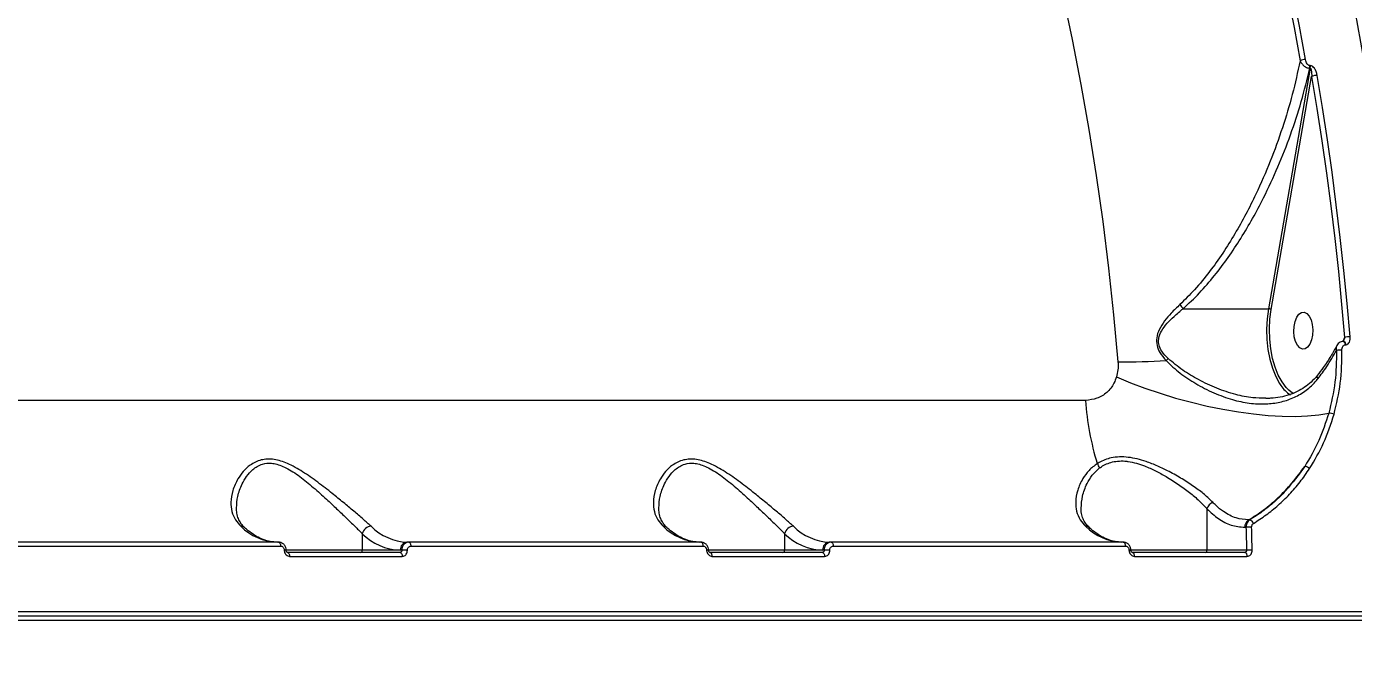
# Model space of a CAD drawing. Header units: millimetres. Extents: x -5238 to 5144, y -3542 to 5092.
# Drawn here: x 1656.8 to 1979.9, y 182.1 to 334.4 of the extents above; entities that cross this region are included whole.
import ezdxf

# ---------------------------------------------------------------- set-up
doc = ezdxf.new("R2010")
doc.units = ezdxf.units.MM
for name, color, linetype in [('DIKOM_ОБЪЕКТ', 7, 'Continuous'), ('DIKOM_РАЗМЕР_ЗОНА', 7, 'Continuous'), ('DIKOM_РАЗМЕР_ОБЪЕКТА', 7, 'Continuous')]:
    doc.layers.add(name, color=color, linetype=linetype)
doc.styles.add('style1', font='arial.ttf', dxfattribs={"width": 0.8})
doc.dimstyles.new('1-50', dxfattribs={"dimtxt": 300, "dimasz": 200, "dimexe": 100, "dimexo": 0, "dimgap": 100, "dimtad": 1, "dimtxsty": 'style1', "dimcen": 200, "dimclrd": 7, "dimclre": 7, "dimclrt": 7, "dimadec": 1, "dimazin": 2, "dimtfac": 1, "dimtmove": 0, "dimatfit": 2, "dimfxl": 0, "dimlwd": 25, "dimlwe": 18, "dimarcsym": 0})

# ---------------------------------------------------------------- blocks, each defined once
blk = doc.blocks.new('*D0')
at = {"layer": 'Defpoints', "color": 0, "transparency": 16777216}
for p in [(2469.51, 3229.24), (-4251.52, -643.28), (-419.57, -643.28)]:
    blk.add_point(p, dxfattribs=at)
at = {"layer": 'DIKOM_РАЗМЕР_ОБЪЕКТА', "color": 7, "lineweight": 18, "transparency": 16777216}
for p, q in [((2469.51, 3229.24), (-4351.52, 3229.24)), ((-419.57, -643.28), (-4351.52, -643.28))]:
    blk.add_line(p, q, dxfattribs=at)
at = {"layer": 'DIKOM_РАЗМЕР_ОБЪЕКТА', "color": 7, "lineweight": 25, "transparency": 16777216}
blk.add_line((-4251.52, 3029.24), (-4251.52, -443.28), dxfattribs=at)
at = {"layer": 'DIKOM_РАЗМЕР_ОБЪЕКТА', "color": 7, "transparency": 16777216}
for points in [[(-4284.86, 3029.24), (-4218.19, 3029.24), (-4251.52, 3229.24)], [(-4284.86, -443.28), (-4218.19, -443.28), (-4251.52, -643.28)]]:
    blk.add_solid(points, dxfattribs=at)
at = {"layer": 'DIKOM_РАЗМЕР_ОБЪЕКТА', "color": 7, "transparency": 16777216, "insert": (-4504.8, 1292.98), "char_height": 300, "attachment_point": 5, "rotation": 90, "style": 'style1'}
blk.add_mtext('3900', dxfattribs=at)
blk = doc.blocks.new('*D1')
at = {"layer": 'Defpoints', "color": 0, "transparency": 16777216}
for p in [(-4787.63, 5091.56), (3144.22, 5091.56), (-2554.16, -2403.28)]:
    blk.add_point(p, dxfattribs=at)
at = {"layer": 'DIKOM_РАЗМЕР_ЗОНА', "color": 7, "lineweight": 18, "transparency": 16777216}
for p, q in [((3144.22, 5091.56), (-4887.63, 5091.56)), ((-2554.16, -2403.28), (-4887.63, -2403.28))]:
    blk.add_line(p, q, dxfattribs=at)
at = {"layer": 'DIKOM_РАЗМЕР_ЗОНА', "color": 7, "lineweight": 25, "transparency": 16777216}
blk.add_line((-4787.63, -2203.28), (-4787.63, 4891.56), dxfattribs=at)
at = {"layer": 'DIKOM_РАЗМЕР_ЗОНА', "color": 7, "transparency": 16777216}
for points in [[(-4820.97, 4891.56), (-4754.3, 4891.56), (-4787.63, 5091.56)], [(-4820.97, -2203.28), (-4754.3, -2203.28), (-4787.63, -2403.28)]]:
    blk.add_solid(points, dxfattribs=at)
at = {"layer": 'DIKOM_РАЗМЕР_ЗОНА', "color": 7, "transparency": 16777216, "insert": (-5040.81, 1344.14), "char_height": 300, "attachment_point": 5, "rotation": 90, "style": 'style1'}
blk.add_mtext('7500', dxfattribs=at)
blk = doc.blocks.new('*D2')
at = {"layer": 'Defpoints', "color": 0, "transparency": 16777216}
for p in [(5144.22, 2720.02), (-4054.16, -903.28), (5144.22, -3441.88)]:
    blk.add_point(p, dxfattribs=at)
at = {"layer": 'DIKOM_РАЗМЕР_ЗОНА', "color": 7, "lineweight": 18, "transparency": 16777216}
for p, q in [((5144.22, 2720.02), (5144.22, -3541.88)), ((-4054.16, -903.28), (-4054.16, -3541.88))]:
    blk.add_line(p, q, dxfattribs=at)
at = {"layer": 'DIKOM_РАЗМЕР_ЗОНА', "color": 7, "lineweight": 25, "transparency": 16777216}
blk.add_line((-3854.16, -3441.88), (4944.22, -3441.88), dxfattribs=at)
at = {"layer": 'DIKOM_РАЗМЕР_ЗОНА', "color": 7, "transparency": 16777216}
for points in [[(-3854.16, -3408.54), (-3854.16, -3475.21), (-4054.16, -3441.88)], [(4944.22, -3408.54), (4944.22, -3475.21), (5144.22, -3441.88)]]:
    blk.add_solid(points, dxfattribs=at)
at = {"layer": 'DIKOM_РАЗМЕР_ЗОНА', "color": 7, "transparency": 16777216, "insert": (545.03, -3188.7), "char_height": 300, "attachment_point": 5, "style": 'style1'}
blk.add_mtext('9200', dxfattribs=at)
blk = doc.blocks.new('*D3')
at = {"layer": 'Defpoints', "color": 0, "transparency": 16777216}
for p in [(3889.93, 2956), (-2405.68, -161.05), (3889.93, -2949.28)]:
    blk.add_point(p, dxfattribs=at)
at = {"layer": 'DIKOM_РАЗМЕР_ОБЪЕКТА', "color": 7, "lineweight": 18, "transparency": 16777216}
for p, q in [((3889.93, 2956), (3889.93, -3049.28)), ((-2405.68, -161.05), (-2405.68, -3049.28))]:
    blk.add_line(p, q, dxfattribs=at)
at = {"layer": 'DIKOM_РАЗМЕР_ОБЪЕКТА', "color": 7, "lineweight": 25, "transparency": 16777216}
blk.add_line((-2205.68, -2949.28), (3689.93, -2949.28), dxfattribs=at)
at = {"layer": 'DIKOM_РАЗМЕР_ОБЪЕКТА', "color": 7, "transparency": 16777216}
for points in [[(-2205.68, -2915.95), (-2205.68, -2982.61), (-2405.68, -2949.28)], [(3689.93, -2915.95), (3689.93, -2982.61), (3889.93, -2949.28)]]:
    blk.add_solid(points, dxfattribs=at)
at = {"layer": 'DIKOM_РАЗМЕР_ОБЪЕКТА', "color": 7, "transparency": 16777216, "insert": (742.13, -2696.01), "char_height": 300, "attachment_point": 5, "style": 'style1'}
blk.add_mtext('6300', dxfattribs=at)

msp = doc.modelspace()

# ---------------------------------------------------------------- linework, layer by layer
at = {"layer": 'DIKOM_ОБЪЕКТ', "color": 7, "linetype": 'Continuous', "lineweight": 15}
for p, q in [((1969.383, 324.29), (1959.216, 265.76)), ((1969.383, 324.929), (1969.279, 324.929)), ((1969.279, 324.29), (1969.383, 324.29)), ((1959.888, 265.6), (1969.729, 322.249)), ((1938.431, 265.76), (1959.216, 265.76)), ((1977.753, 258.761), (1977.326, 257.779)), ((1977.921, 256.967), (1977.996, 256.967)), ((1914.674, 243.45), (1614.665, 243.45)), ((1958.604, 243.964), (1958.425, 243.971)), ((1944.241, 217.05), (1944.241, 206.948)), ((1954.654, 214.345), (1954.37, 214.345)), ((1738.52, 210.998), (1738.52, 206.948)), ((1841.38, 210.998), (1841.38, 206.948)), ((1953.431, 212.561), (1953.739, 212.561)), ((1718.128, 208.948), (1646.983, 208.948)), ((1647.497, 207.989), (1718.642, 207.989)), ((1738.52, 206.948), (1719.931, 206.948)), ((1747.789, 206.948), (1738.52, 206.948)), ((1748.149, 206.948), (1747.789, 206.948)), ((1749.843, 208.948), (1749.503, 208.948)), ((1820.988, 208.948), (1749.843, 208.948)), ((1750.357, 207.989), (1821.502, 207.989)), ((1841.38, 206.948), (1822.823, 206.948)), ((1850.649, 206.948), (1841.38, 206.948)), ((1851.009, 206.948), (1850.649, 206.948)), ((1852.703, 208.948), (1852.363, 208.948)), ((1923.848, 208.948), (1852.703, 208.948)), ((1853.217, 207.989), (1924.362, 207.989)), ((1944.241, 206.948), (1925.683, 206.948)), ((1953.869, 206.948), (1944.241, 206.948)), ((1747.748, 206.448), (1720.319, 206.448)), ((1720.834, 205.483), (1748.263, 205.483)), ((1850.608, 206.448), (1823.179, 206.448)), ((1823.694, 205.483), (1851.123, 205.483)), ((1953.468, 206.448), (1926.039, 206.448)), ((1926.554, 205.483), (1953.983, 205.483)), ((1993.027, 190.948), (1578.158, 190.948)), ((1993.542, 191.95), (1578.673, 191.95)), ((1578.673, 189.946), (1993.542, 189.946))]:
    msp.add_line(p, q, dxfattribs=at)
at = {"layer": 'DIKOM_ОБЪЕКТ', "color": 7, "linetype": 'Continuous', "lineweight": 15, "flags": 128}
for points in [[(1952.78, 389.143), (1954.836, 381.521), (1956.81, 373.819), (1958.703, 366.04), (1960.513, 358.187), (1962.239, 350.263), (1963.881, 342.273), (1965.439, 334.218), (1966.911, 326.104)], [(1968.218, 326.403), (1966.742, 334.535), (1965.181, 342.607), (1963.535, 350.616), (1961.805, 358.557), (1959.991, 366.427), (1958.094, 374.223), (1956.116, 381.943), (1954.056, 389.581)], [(1909.112, 342.04), (1911.401, 331.269), (1913.52, 320.368), (1915.467, 309.347), (1917.239, 298.215), (1918.836, 286.984), (1920.256, 275.663), (1921.498, 264.263), (1922.56, 252.796)], [(1969.729, 322.249), (1971.01, 314.457), (1972.212, 306.617), (1973.336, 298.734), (1974.38, 290.809), (1975.344, 282.847), (1976.228, 274.849), (1977.031, 266.82), (1977.753, 258.761)], [(1979.119, 258.923), (1978.395, 267.001), (1977.589, 275.05), (1976.704, 283.066), (1975.737, 291.048), (1974.691, 298.991), (1973.565, 306.893), (1972.359, 314.751), (1971.075, 322.562)], [(1959.216, 265.76), (1958.889, 263.318), (1958.759, 260.807), (1958.827, 258.288), (1959.091, 255.818), (1959.547, 253.455), (1960.183, 251.255), (1960.985, 249.269), (1961.933, 247.543), (1962.228, 247.102)], [(1964.136, 245.965), (1963.561, 246.553), (1962.521, 247.935), (1961.602, 249.608), (1960.825, 251.535), (1960.209, 253.668), (1959.767, 255.959), (1959.51, 258.355), (1959.445, 260.798), (1959.572, 263.232), (1959.888, 265.6)], [(1965.676, 262.657), (1966.083, 263.664), (1966.621, 264.407), (1967.244, 264.826), (1967.903, 264.887), (1968.544, 264.585), (1969.116, 263.945), (1969.571, 263.018), (1969.873, 261.879), (1969.998, 260.621), (1969.935, 259.346), (1969.69, 258.157), (1969.282, 257.151), (1968.745, 256.408), (1968.121, 255.989), (1967.463, 255.928), (1966.821, 256.23), (1966.25, 256.87), (1965.795, 257.797), (1965.493, 258.936), (1965.368, 260.193), (1965.431, 261.468), (1965.676, 262.657)], [(1977.414, 257.81), (1977.551, 257.774), (1977.685, 257.659), (1977.797, 257.476), (1977.878, 257.239), (1977.921, 256.967)], [(1977.473, 257.81), (1977.48, 257.81), (1977.487, 257.81)], [(1977.487, 257.81), (1977.625, 257.774), (1977.759, 257.659), (1977.871, 257.476), (1977.952, 257.239), (1977.996, 256.967)], [(1922.207, 249.154), (1925.588, 247.747), (1929.136, 246.415), (1932.817, 245.17), (1936.594, 244.024), (1940.431, 242.989), (1944.288, 242.075), (1948.128, 241.291), (1951.914, 240.645), (1955.607, 240.143), (1959.171, 239.79), (1962.572, 239.59), (1965.775, 239.544), (1968.749, 239.654), (1971.465, 239.917), (1973.895, 240.332)], [(1965.213, 245.143), (1964.697, 245.494), (1964.136, 245.965)], [(1953.739, 212.561), (1953.757, 211.86), (1953.775, 211.158), (1953.792, 210.457), (1953.809, 209.755), (1953.825, 209.053), (1953.84, 208.352), (1953.855, 207.65), (1953.869, 206.948)], [(1955.241, 206.986), (1955.226, 207.69), (1955.212, 208.393), (1955.196, 209.097), (1955.18, 209.8), (1955.164, 210.503), (1955.147, 211.206), (1955.129, 211.91), (1955.11, 212.613)], [(1718.128, 208.948), (1718.225, 208.93), (1718.32, 208.876), (1718.407, 208.788), (1718.484, 208.669), (1718.548, 208.525), (1718.597, 208.359), (1718.629, 208.178), (1718.642, 207.989)], [(1749.843, 208.948), (1749.941, 208.93), (1750.035, 208.876), (1750.122, 208.788), (1750.199, 208.669), (1750.264, 208.525), (1750.312, 208.359), (1750.344, 208.178), (1750.357, 207.989)], [(1820.988, 208.948), (1821.086, 208.93), (1821.18, 208.876), (1821.267, 208.788), (1821.344, 208.669), (1821.408, 208.525), (1821.457, 208.359), (1821.489, 208.178), (1821.502, 207.989)], [(1852.703, 208.948), (1852.801, 208.93), (1852.895, 208.876), (1852.982, 208.788), (1853.059, 208.669), (1853.124, 208.525), (1853.172, 208.359), (1853.204, 208.178), (1853.217, 207.989)], [(1923.848, 208.948), (1923.946, 208.93), (1924.04, 208.876), (1924.127, 208.788), (1924.204, 208.669), (1924.269, 208.525), (1924.317, 208.359), (1924.349, 208.178), (1924.362, 207.989)], [(1720.319, 206.448), (1720.417, 206.43), (1720.512, 206.375), (1720.599, 206.287), (1720.677, 206.167), (1720.741, 206.022), (1720.789, 205.855), (1720.821, 205.673), (1720.834, 205.483)], [(1747.748, 206.448), (1747.847, 206.43), (1747.941, 206.375), (1748.029, 206.287), (1748.106, 206.167), (1748.17, 206.022), (1748.219, 205.855), (1748.25, 205.673), (1748.263, 205.483)], [(1823.179, 206.448), (1823.277, 206.43), (1823.372, 206.375), (1823.46, 206.287), (1823.537, 206.167), (1823.601, 206.022), (1823.649, 205.855), (1823.681, 205.673), (1823.694, 205.483)], [(1850.608, 206.448), (1850.707, 206.43), (1850.801, 206.375), (1850.889, 206.287), (1850.966, 206.167), (1851.03, 206.022), (1851.079, 205.855), (1851.11, 205.673), (1851.123, 205.483)], [(1926.039, 206.448), (1926.137, 206.43), (1926.232, 206.375), (1926.32, 206.287), (1926.397, 206.167), (1926.461, 206.022), (1926.51, 205.855), (1926.541, 205.673), (1926.554, 205.483)], [(1953.468, 206.448), (1953.567, 206.43), (1953.661, 206.375), (1953.749, 206.287), (1953.826, 206.167), (1953.89, 206.022), (1953.939, 205.855), (1953.97, 205.673), (1953.983, 205.483)]]:
    msp.add_lwpolyline(points, dxfattribs=at)
at = {"layer": 'DIKOM_ОБЪЕКТ', "color": 7, "linetype": 'Continuous', "lineweight": 15}
for centre, radius, start, end in [((1968.204, 323.456), 2.947, 89.73877, 116.03238), ((1967.411, 324.61), 1.895, 350.29007, 9.68854), ((1967.515, 324.61), 1.895, 350.29007, 9.68854), ((1971.043, 319.652), 2.91, 89.36515, 116.84002), ((1959.231, 264.331), 1.429, 62.64067, 90.6288), ((1979.074, 253.459), 5.465, 89.53154, 103.98651), ((1976.722, 250.874), 4.8, 85.45913, 101.41407), ((1922.132, 480.601), 227.805, 270.10759, 273.05419), ((1910.847, 276.81), 33.314, 314.67272, 315.91547), ((1969.365, 251.869), 8.582, 213.73869, 235.7935), ((1982.048, 247.912), 67.522, 183.7885, 197.11416), ((1974.033, 237.629), 2.707, 64.70674, 92.92715), ((1915.288, 226.13), 2.936, 17.16376, 40.62875), ((1967.892, 225.504), 1.894, 45.10172, 85.18963), ((1946.662, 216.323), 2.528, 113.80946, 163.29494), ((1955.486, 212.618), 2.056, 122.86088, 181.59269), ((1954.324, 213.086), 1.302, 18.87562, 75.29515), ((1718.262, 222.061), 13.122, 224.85891, 267.92805), ((1708.996, 211.492), 1.314, 48.28863, 91.5482), ((1740.828, 210.435), 2.375, 93.66252, 166.28563), ((1748.287, 220.717), 13.778, 224.86012, 267.92784), ((1749.977, 222.062), 13.122, 224.85993, 267.9276), ((1821.122, 222.061), 13.122, 224.85891, 267.92805), ((1811.856, 211.492), 1.314, 48.29305, 91.54377), ((1843.688, 210.435), 2.375, 93.66252, 166.28563), ((1851.147, 220.717), 13.778, 224.86012, 267.92784), ((1852.838, 222.062), 13.122, 224.85995, 267.92701), ((1923.982, 222.061), 13.122, 224.85891, 267.92805), ((1914.716, 211.49), 1.316, 48.32737, 91.50946), ((1955.063, 195.627), 16.986, 89.84, 94.47072), ((1719.668, 204.501), 2.49, 82.23893, 93.42618), ((1738.053, 206.915), 0.468, 274.73265, 4.06926), ((1749.657, 207.081), 1.874, 94.73089, 184.06371), ((1749.473, 184.033), 22.953, 89.88215, 93.30843), ((1822.529, 204.5), 2.491, 82.2407, 93.4244), ((1840.913, 206.915), 0.469, 274.74825, 4.05366), ((1852.518, 207.081), 1.874, 94.73506, 184.06348), ((1852.333, 184.033), 22.953, 89.88215, 93.30843), ((1925.388, 204.492), 2.498, 82.2574, 93.40771), ((1943.773, 206.915), 0.469, 274.74825, 4.05366), ((1955.193, 184.033), 22.953, 89.88215, 93.30843)]:
    msp.add_arc(centre, radius, start, end, dxfattribs=at)
for points, knots in [([(1994.027, 191.949), (1994.02, 193.97), (1993.999, 199.829), (1993.841, 209.524), (1993.499, 221.023), (1992.992, 232.499), (1992.324, 243.944), (1991.494, 255.349), (1990.503, 266.706), (1989.352, 278.006), (1988.041, 289.241), (1986.572, 300.401), (1984.946, 311.48), (1983.164, 322.468), (1981.227, 333.357), (1979.136, 344.139), (1976.894, 354.806), (1974.502, 365.35), (1971.962, 375.763), (1969.275, 386.038), (1966.444, 396.165), (1963.47, 406.139), (1960.357, 415.951), (1957.105, 425.594), (1953.718, 435.061), (1950.199, 444.345), (1946.549, 453.438), (1942.771, 462.334), (1938.869, 471.026), (1934.845, 479.508), (1930.702, 487.773), (1926.443, 495.815), (1922.072, 503.628), (1917.591, 511.206), (1913.004, 518.544), (1908.314, 525.635), (1903.525, 532.474), (1898.641, 539.057), (1893.664, 545.378), (1888.599, 551.432), (1883.45, 557.215), (1878.22, 562.722), (1872.913, 567.95), (1867.533, 572.893), (1862.085, 577.549), (1856.573, 581.913), (1851, 585.983), (1845.37, 589.754), (1839.69, 593.228), (1833.961, 596.382), (1829.276, 598.751), (1826.489, 599.956), (1825.64, 600.323)], [0, 0, 0, 0, 0.0107474, 0.0311662, 0.0515854, 0.0720045, 0.0924238, 0.1128431, 0.1332627, 0.1536823, 0.1741021, 0.1945222, 0.2149424, 0.235363, 0.2557837, 0.2762049, 0.2966264, 0.3170482, 0.3374704, 0.3578932, 0.3783163, 0.3987397, 0.4191639, 0.4395884, 0.4600136, 0.4804391, 0.5008653, 0.5212924, 0.5417199, 0.5621478, 0.5825765, 0.6030056, 0.6234354, 0.6438659, 0.6642964, 0.6847274, 0.7051589, 0.7255903, 0.7460215, 0.7664524, 0.7868828, 0.8073123, 0.8277406, 0.8481671, 0.8685915, 0.8890133, 0.9094319, 0.9298468, 0.9502573, 0.9706631, 0.9910633, 1, 1, 1, 1]), ([(1826.069, -218.804), (1828.437, -217.792), (1834.71, -215.11), (1844.706, -209.357), (1856.143, -201.641), (1867.436, -192.541), (1878.551, -182.126), (1889.242, -170.607), (1899.481, -158.055), (1909.253, -144.555), (1918.717, -129.887), (1927.825, -114.052), (1936.538, -97.078), (1944.566, -79.547), (1951.919, -61.575), (1958.617, -43.28), (1964.859, -24.149), (1970.607, -4.209), (1975.831, 16.491), (1980.479, 37.787), (1984.526, 59.625), (1987.957, 81.938), (1990.775, 104.804), (1992.943, 128.166), (1994.439, 151.953), (1995.228, 175.643), (1995.325, 199.154), (1994.758, 222.414), (1993.519, 245.802), (1991.584, 269.243), (1988.931, 292.644), (1985.866, 314.151), (1983.454, 327.674), (1982.387, 333.655)], [0, 0, 0, 0, 0.0198042, 0.0524655, 0.0851016, 0.1186856, 0.1522971, 0.1858812, 0.2185173, 0.2511785, 0.2838146, 0.3173987, 0.35101, 0.384594, 0.4160551, 0.4475386, 0.4789995, 0.5113068, 0.5436382, 0.5759453, 0.6085815, 0.6412427, 0.6738789, 0.7074631, 0.7410746, 0.7746587, 0.8072948, 0.8399561, 0.8725923, 0.9061765, 0.939788, 0.9733721, 1, 1, 1, 1]), ([(1969.279, 324.929), (1969.209, 324.937), (1969.071, 324.955), (1968.844, 325.102), (1968.589, 325.384), (1968.348, 325.839), (1968.263, 326.209), (1968.218, 326.403)], [0, 0, 0, 0, 0.1189651, 0.2373658, 0.4123119, 0.6910257, 1, 1, 1, 1]), ([(1966.911, 326.104), (1966.315, 323.374), (1965.124, 317.915), (1962.664, 309.744), (1959.722, 301.621), (1955.944, 292.953), (1952.02, 285.504), (1948.133, 279.284), (1944.876, 274.712), (1941.424, 270.456), (1938.856, 267.944), (1937.645, 266.76)], [0, 0, 0, 0, 0.1269748, 0.253955, 0.3836717, 0.5133756, 0.6746726, 0.7565616, 0.8384273, 0.9238213, 1, 1, 1, 1]), ([(1938.425, 265.762), (1939.767, 267.01), (1942.467, 269.522), (1946.09, 273.766), (1949.444, 278.223), (1952.53, 282.883), (1955.393, 287.718), (1958.469, 293.521), (1961.613, 300.302), (1964.672, 308.137), (1967.299, 316.142), (1968.619, 321.574), (1969.279, 324.29)], [0, 0, 0, 0, 0.0822817, 0.1655633, 0.2475162, 0.3294903, 0.4129251, 0.4963689, 0.6209051, 0.7454524, 0.8727281, 1, 1, 1, 1]), ([(1966.911, 326.104), (1967.036, 325.868), (1967.283, 325.406), (1967.858, 324.849), (1968.407, 324.512), (1968.871, 324.332), (1969.141, 324.304), (1969.279, 324.29)], [0, 0, 0, 0, 0.2736443, 0.5372445, 0.7207916, 0.8565613, 1, 1, 1, 1]), ([(1971.075, 322.562), (1971.004, 322.873), (1970.867, 323.469), (1970.475, 324.203), (1970.063, 324.654), (1969.706, 324.886), (1969.491, 324.914), (1969.383, 324.929)], [0, 0, 0, 0, 0.30889, 0.5923534, 0.7697306, 0.8844931, 1, 1, 1, 1]), ([(1969.383, 324.29), (1969.398, 324.288), (1969.43, 324.283), (1969.483, 324.238), (1969.574, 324.094), (1969.746, 323.433), (1969.737, 322.779), (1969.729, 322.249)], [0, 0, 0, 0, 0.0233257, 0.0519696, 0.1042184, 0.2733908, 1, 1, 1, 1]), ([(1925.631, -137.481), (1926.754, -136.257), (1931.15, -131.466), (1938.486, -122.018), (1947.516, -109.299), (1956.064, -95.673), (1964.145, -81.312), (1971.884, -65.963), (1979.24, -49.642), (1986.178, -32.385), (1992.551, -14.559), (1998.349, 3.761), (2003.576, 22.494), (2008.316, 41.932), (2012.531, 62.039), (2016.195, 82.758), (2019.23, 103.653), (2021.642, 124.65), (2023.446, 145.672), (2024.671, 167.044), (2025.29, 188.705), (2025.288, 210.586), (2024.699, 230.692), (2023.722, 249), (2022.826, 259.976), (2022.377, 265.47)], [0, 0, 0, 0, 0.0158441, 0.0620121, 0.1081425, 0.1530046, 0.1979011, 0.2427631, 0.2889248, 0.3351239, 0.3812855, 0.4262213, 0.4711917, 0.5161276, 0.5623627, 0.6086352, 0.6548704, 0.6999184, 0.7450011, 0.7900492, 0.8363967, 0.8827817, 0.9291293, 0.9645313, 1, 1, 1, 1]), ([(1937.645, 266.76), (1936.921, 266.078), (1935.591, 264.823), (1933.868, 262.809), (1932.587, 260.839), (1931.888, 258.787), (1931.974, 256.817), (1932.791, 254.869), (1933.73, 253.757), (1934.269, 253.119)], [0, 0, 0, 0, 0.1839951, 0.3384112, 0.4956195, 0.6241624, 0.7374518, 0.8492071, 1, 1, 1, 1]), ([(1934.778, 253.632), (1934.232, 254.191), (1933.297, 255.149), (1932.512, 256.784), (1932.415, 257.905), (1932.564, 259.073), (1933.164, 260.514), (1934.497, 262.261), (1936.308, 264.035), (1937.681, 265.15), (1938.431, 265.76)], [0, 0, 0, 0, 0.1504064, 0.2579146, 0.3420751, 0.3655583, 0.4905065, 0.6488149, 0.8079285, 1, 1, 1, 1]), ([(1937.645, 266.76), (1937.672, 266.73), (1937.818, 266.565), (1938.106, 266.218), (1938.311, 265.925), (1938.425, 265.762)], [0, 0, 0, 0, 0.0926937, 0.4977841, 1, 1, 1, 1]), ([(1938.431, 265.76), (1938.43, 265.76), (1938.428, 265.76), (1938.426, 265.761), (1938.425, 265.762), (1938.425, 265.762)], [0, 0, 0, 0, 0.4193928, 0.7628505, 1, 1, 1, 1]), ([(1977.753, 258.761), (1977.727, 258.626), (1977.673, 258.354), (1977.569, 258.09), (1977.517, 257.958)], [0, 0, 0, 0, 0.5001224, 1, 1, 1, 1]), ([(1977.996, 256.967), (1978.114, 256.983), (1978.35, 257.013), (1978.679, 257.257), (1978.965, 257.684), (1979.135, 258.275), (1979.124, 258.719), (1979.119, 258.923)], [0, 0, 0, 0, 0.1523149, 0.3040468, 0.5080401, 0.773233, 1, 1, 1, 1]), ([(1975.878, 256.817), (1975.394, 255.941), (1974.39, 254.129), (1972.769, 251.684), (1971.566, 250.148), (1971.071, 249.516)], [0, 0, 0, 0, 0.3550492, 0.7349535, 1, 1, 1, 1]), ([(1971.244, 248.691), (1971.986, 249.676), (1973.686, 251.934), (1975.021, 254.265), (1975.772, 255.579)], [0, 0, 0, 0, 0.4365688, 1, 1, 1, 1]), ([(1975.772, 255.579), (1975.743, 253.008), (1975.684, 247.802), (1974.496, 242.843), (1973.895, 240.332)], [0, 0, 0, 0, 0.4937667, 1, 1, 1, 1]), ([(1975.189, 240.076), (1975.79, 242.578), (1977.005, 247.645), (1977.07, 252.965), (1977.102, 255.659)], [0, 0, 0, 0, 0.4937609, 1, 1, 1, 1]), ([(1975.903, 256.802), (1975.878, 256.766), (1975.748, 256.58), (1975.691, 256.151), (1975.747, 255.758), (1975.772, 255.579)], [0, 0, 0, 0, 0.1156412, 0.5954423, 1, 1, 1, 1]), ([(1977.414, 257.79), (1977.246, 257.783), (1976.888, 257.768), (1976.413, 257.485), (1976.069, 257.154), (1975.95, 256.895), (1975.909, 256.806)], [0, 0, 0, 0, 0.2605329, 0.5533067, 0.8471037, 1, 1, 1, 1]), ([(1977.102, 255.659), (1977.11, 255.825), (1977.125, 256.154), (1977.287, 256.56), (1977.51, 256.826), (1977.727, 256.95), (1977.866, 256.963), (1977.921, 256.967)], [0, 0, 0, 0, 0.2718141, 0.5388285, 0.73759, 0.8966154, 1, 1, 1, 1]), ([(1977.518, 257.958), (1977.516, 257.952), (1977.498, 257.893), (1977.452, 257.832), (1977.413, 257.791), (1977.418, 257.795), (1977.42, 257.796)], [0, 0, 0, 0, 0.0537912, 0.4866248, 0.8428486, 1, 1, 1, 1]), ([(1922.56, 252.796), (1922.564, 252.737), (1922.615, 252.097), (1922.609, 250.844), (1922.343, 249.724), (1922.207, 249.154)], [0, 0, 0, 0, 0.0468155, 0.5142817, 1, 1, 1, 1]), ([(1934.269, 253.119), (1935.38, 252.071), (1937.603, 249.974), (1941.585, 247.417), (1945.852, 245.189), (1950.257, 243.585), (1954.547, 242.677), (1958.434, 242.476), (1961.993, 242.926), (1965.189, 243.929), (1968.112, 245.577), (1970.081, 247.29), (1971.031, 248.434), (1971.244, 248.691)], [0, 0, 0, 0, 0.1039371, 0.2080564, 0.3213693, 0.4346133, 0.5351315, 0.6355707, 0.7202643, 0.8048991, 0.8901548, 0.9753355, 1, 1, 1, 1]), ([(1958.425, 243.971), (1957.425, 243.983), (1955.042, 244.01), (1951.076, 244.845), (1946.608, 246.315), (1942.286, 248.367), (1938.241, 250.74), (1935.939, 252.662), (1934.778, 253.632)], [0, 0, 0, 0, 0.1201928, 0.2866894, 0.471421, 0.660435, 0.8286465, 1, 1, 1, 1]), ([(1922.207, 249.154), (1922.019, 248.635), (1921.492, 247.18), (1919.916, 245.255), (1917.498, 243.739), (1915.621, 243.547), (1914.674, 243.45)], [0, 0, 0, 0, 0.1529577, 0.428372, 0.7114358, 1, 1, 1, 1]), ([(1971.088, 249.52), (1971.052, 249.468), (1970.618, 248.856), (1969.593, 247.873), (1968.004, 246.589), (1966.196, 245.54), (1964.206, 244.73), (1962.04, 244.193), (1960.158, 243.923), (1958.982, 243.938), (1958.601, 243.943)], [0, 0, 0, 0, 0.0128491, 0.1528383, 0.2965214, 0.4464885, 0.6004304, 0.7582645, 0.921654, 1, 1, 1, 1]), ([(1971.118, 249.499), (1971.081, 249.451), (1970.992, 249.336), (1971.056, 249.05), (1971.17, 248.812), (1971.234, 248.707), (1971.244, 248.691)], [0, 0, 0, 0, 0.2932868, 0.7051156, 0.9542409, 1, 1, 1, 1]), ([(1973.895, 240.332), (1973.163, 238.06), (1971.683, 233.463), (1969.271, 229.431), (1968.051, 227.391)], [0, 0, 0, 0, 0.4941559, 1, 1, 1, 1]), ([(1969.229, 226.845), (1970.447, 228.882), (1972.911, 233.002), (1974.424, 237.7), (1975.189, 240.076)], [0, 0, 0, 0, 0.4941776, 1, 1, 1, 1]), ([(1945.641, 218.636), (1944.998, 219.26), (1943.711, 220.507), (1941.162, 222.428), (1938.26, 224.331), (1935.254, 226.027), (1932.276, 227.467), (1929.655, 228.504), (1927.237, 229.218), (1925.057, 229.631), (1922.92, 229.728), (1920.429, 229.433), (1918.666, 228.74), (1917.67, 228.135), (1917.516, 228.042)], [0, 0, 0, 0, 0.1101021, 0.2202196, 0.3292883, 0.4383098, 0.5249626, 0.6115147, 0.6753415, 0.739096, 0.8039963, 0.8688892, 0.9797334, 1, 1, 1, 1]), ([(1740.676, 212.806), (1740.058, 213.361), (1738.822, 214.473), (1736.49, 216.45), (1733.949, 218.571), (1731.021, 220.948), (1727.733, 223.528), (1724.096, 226.086), (1720.515, 228.121), (1717.556, 229.074), (1715.425, 229.192), (1713.879, 228.979), (1712.463, 228.457), (1710.939, 227.536), (1709.474, 226.157), (1707.992, 224.056), (1706.882, 221.503), (1706.436, 218.784), (1706.702, 216.377), (1707.487, 214.388), (1708.497, 213.304), (1708.961, 212.806)], [0, 0, 0, 0, 0.0554764, 0.1110241, 0.1664977, 0.2220052, 0.2900232, 0.3579635, 0.4226762, 0.4774063, 0.5052467, 0.5330926, 0.5627086, 0.592373, 0.6404285, 0.6885793, 0.760326, 0.8320611, 0.8909997, 0.9498657, 1, 1, 1, 1]), ([(1707.892, 217.252), (1707.952, 218.19), (1708.077, 220.133), (1709.028, 222.772), (1710.312, 224.987), (1711.585, 226.438), (1712.944, 227.422), (1714.425, 228.077), (1715.872, 228.221), (1717.312, 228.03), (1718.5, 227.703), (1720.636, 226.758), (1723.403, 224.922), (1726.664, 222.241), (1729.638, 219.557), (1732.307, 217.057), (1734.62, 214.847), (1736.775, 212.764), (1737.933, 211.592), (1738.52, 210.998)], [0, 0, 0, 0, 0.083337, 0.1726865, 0.2299056, 0.2882942, 0.3222546, 0.3571264, 0.4070439, 0.4203417, 0.4514868, 0.4836694, 0.5605584, 0.642473, 0.7266403, 0.7945433, 0.8636289, 0.930863, 1, 1, 1, 1]), ([(1843.536, 212.806), (1842.918, 213.361), (1841.682, 214.473), (1839.35, 216.45), (1836.809, 218.571), (1833.881, 220.948), (1830.593, 223.528), (1826.957, 226.086), (1823.375, 228.121), (1820.417, 229.074), (1818.285, 229.192), (1816.739, 228.979), (1815.324, 228.457), (1813.799, 227.536), (1812.334, 226.157), (1810.852, 224.056), (1809.742, 221.503), (1809.296, 218.784), (1809.562, 216.377), (1810.347, 214.388), (1811.357, 213.304), (1811.821, 212.806)], [0, 0, 0, 0, 0.0554764, 0.1110253, 0.1664977, 0.2220066, 0.2900232, 0.3579636, 0.4226764, 0.4774094, 0.5052464, 0.5330944, 0.5627105, 0.5923749, 0.6404304, 0.688582, 0.7603261, 0.8320638, 0.8910025, 0.9498685, 1, 1, 1, 1]), ([(1810.752, 217.252), (1810.812, 218.19), (1810.937, 220.133), (1811.889, 222.773), (1813.172, 224.986), (1814.445, 226.438), (1815.804, 227.422), (1817.285, 228.077), (1818.732, 228.221), (1820.172, 228.03), (1821.36, 227.703), (1823.496, 226.758), (1826.263, 224.922), (1829.524, 222.241), (1832.498, 219.557), (1835.167, 217.057), (1837.481, 214.847), (1839.635, 212.764), (1840.793, 211.592), (1841.38, 210.998)], [0, 0, 0, 0, 0.0833369, 0.1726863, 0.2299085, 0.2882939, 0.3222529, 0.3571263, 0.4070438, 0.4203415, 0.4514869, 0.4836694, 0.5605584, 0.6424729, 0.7266401, 0.794543, 0.8636265, 0.9308631, 1, 1, 1, 1]), ([(1917.516, 228.042), (1916.809, 227.519), (1915.392, 226.473), (1913.797, 224.196), (1912.622, 221.582), (1912.16, 218.856), (1912.406, 216.439), (1913.182, 214.421), (1914.205, 213.319), (1914.681, 212.806)], [0, 0, 0, 0, 0.1281522, 0.2567365, 0.4268145, 0.5968752, 0.7373095, 0.8775696, 1, 1, 1, 1]), ([(1913.599, 217.224), (1913.667, 218.198), (1913.803, 220.179), (1914.82, 222.913), (1916.192, 225.304), (1917.453, 226.427), (1918.093, 226.996)], [0, 0, 0, 0, 0.2830939, 0.5754327, 0.7847469, 1, 1, 1, 1]), ([(1918.093, 226.996), (1918.234, 227.094), (1919.136, 227.722), (1920.705, 228.43), (1922.893, 228.734), (1924.209, 228.689), (1925.595, 228.509), (1927.058, 228.186), (1929.308, 227.418), (1931.743, 226.319), (1934.519, 224.798), (1937.323, 223.017), (1940.035, 221.022), (1942.423, 219.011), (1943.635, 217.704), (1944.241, 217.05)], [0, 0, 0, 0, 0.0201038, 0.1287307, 0.1863583, 0.2439934, 0.2548519, 0.3176636, 0.3805782, 0.467543, 0.5546239, 0.6653685, 0.7761644, 0.8880926, 1, 1, 1, 1]), ([(1954.37, 214.345), (1955.608, 215.136), (1958.095, 216.727), (1961.632, 219.744), (1965.031, 223.244), (1967.041, 226.003), (1968.051, 227.391)], [0, 0, 0, 0, 0.2373862, 0.4771609, 0.7370112, 1, 1, 1, 1]), ([(1968.051, 227.391), (1966.563, 225.33), (1964.309, 222.208), (1960.67, 218.715), (1957.758, 216.325), (1955.679, 214.999), (1954.654, 214.345)], [0, 0, 0, 0, 0.3951662, 0.5986709, 0.802179, 1, 1, 1, 1]), ([(1955.556, 213.507), (1956.601, 214.175), (1958.692, 215.513), (1961.616, 217.9), (1964.376, 220.575), (1966.952, 223.539), (1968.47, 225.743), (1969.229, 226.845)], [0, 0, 0, 0, 0.1976801, 0.3953888, 0.5930928, 0.7965425, 1, 1, 1, 1]), ([(1709.896, 212.477), (1709.816, 212.543), (1709.397, 212.885), (1708.866, 213.605), (1708.289, 214.681), (1707.934, 215.899), (1707.907, 216.816), (1707.893, 217.251)], [0, 0, 0, 0, 0.0509284, 0.2669395, 0.5042588, 0.7648362, 1, 1, 1, 1]), ([(1812.756, 212.477), (1812.676, 212.543), (1812.257, 212.885), (1811.726, 213.605), (1811.149, 214.681), (1810.794, 215.899), (1810.767, 216.816), (1810.753, 217.251)], [0, 0, 0, 0, 0.0509111, 0.2669259, 0.5042517, 0.7648321, 1, 1, 1, 1]), ([(1915.6, 212.471), (1915.33, 212.744), (1914.746, 213.335), (1914.147, 214.357), (1913.742, 215.599), (1913.564, 216.566), (1913.607, 217.149), (1913.612, 217.211)], [0, 0, 0, 0, 0.2034095, 0.4405413, 0.6960574, 0.9675708, 1, 1, 1, 1]), ([(1944.241, 217.05), (1945.155, 216.204), (1947.039, 214.462), (1950.151, 212.887), (1952.327, 212.671), (1953.431, 212.561)], [0, 0, 0, 0, 0.317509, 0.6539161, 1, 1, 1, 1]), ([(1954.37, 214.345), (1953.349, 214.441), (1951.277, 214.636), (1948.6, 216.043), (1946.738, 217.525), (1945.886, 218.388), (1945.641, 218.636)], [0, 0, 0, 0, 0.3362358, 0.6822423, 0.9087885, 1, 1, 1, 1]), ([(1954.654, 214.345), (1954.61, 214.317), (1954.399, 214.182), (1954.075, 213.835), (1953.787, 213.237), (1953.755, 212.786), (1953.739, 212.561)], [0, 0, 0, 0, 0.0806572, 0.3870935, 0.6935652, 1, 1, 1, 1]), ([(1955.11, 212.613), (1955.117, 212.726), (1955.13, 212.951), (1955.27, 213.251), (1955.429, 213.425), (1955.534, 213.493), (1955.556, 213.507)], [0, 0, 0, 0, 0.3067115, 0.6132624, 0.9194731, 1, 1, 1, 1]), ([(1717.788, 208.948), (1717.518, 208.955), (1716.683, 208.978), (1715.285, 209.241), (1713.599, 209.859), (1711.944, 210.79), (1710.706, 211.72), (1710.026, 212.333), (1709.874, 212.47)], [0, 0, 0, 0, 0.102737, 0.3181985, 0.5309278, 0.7384697, 0.9415112, 1, 1, 1, 1]), ([(1820.648, 208.948), (1820.378, 208.955), (1819.543, 208.978), (1818.145, 209.241), (1816.46, 209.859), (1814.804, 210.79), (1813.566, 211.72), (1812.886, 212.333), (1812.734, 212.47)], [0, 0, 0, 0, 0.1027262, 0.3181903, 0.5309221, 0.7384666, 0.9415105, 1, 1, 1, 1]), ([(1923.508, 208.948), (1923.238, 208.955), (1922.403, 208.978), (1921.005, 209.241), (1919.319, 209.859), (1917.664, 210.79), (1916.426, 211.72), (1915.746, 212.333), (1915.594, 212.47)], [0, 0, 0, 0, 0.1027251, 0.3181869, 0.5309194, 0.7384616, 0.9415003, 1, 1, 1, 1]), ([(1719.988, 206.968), (1719.971, 207.188), (1719.933, 207.672), (1719.556, 208.308), (1719.005, 208.752), (1718.498, 208.954), (1718.206, 208.929), (1718.13, 208.923)], [0, 0, 0, 0, 0.215491, 0.4735269, 0.7028303, 0.9236254, 1, 1, 1, 1]), ([(1718.642, 207.989), (1718.739, 207.978), (1718.932, 207.955), (1719.192, 207.783), (1719.391, 207.529), (1719.5, 207.247), (1719.514, 207.06), (1719.52, 206.986)], [0, 0, 0, 0, 0.2142599, 0.428586, 0.6431534, 0.858086, 1, 1, 1, 1]), ([(1719.52, 206.986), (1719.528, 206.875), (1719.549, 206.596), (1719.712, 206.173), (1720.009, 205.792), (1720.399, 205.532), (1720.689, 205.499), (1720.834, 205.483)], [0, 0, 0, 0, 0.1418599, 0.356721, 0.5713433, 0.7857088, 1, 1, 1, 1]), ([(1720.342, 206.451), (1720.333, 206.45), (1720.306, 206.445), (1720.244, 206.457), (1720.131, 206.565), (1720.057, 206.695), (1720.011, 206.838), (1720.01, 206.932), (1720.009, 206.968)], [0, 0, 0, 0, 0.1489887, 0.475477, 0.6350454, 0.7710025, 0.9129949, 1, 1, 1, 1]), ([(1748.149, 206.948), (1748.147, 206.892), (1748.144, 206.779), (1748.079, 206.63), (1747.976, 206.516), (1747.859, 206.457), (1747.78, 206.45), (1747.748, 206.448)], [0, 0, 0, 0, 0.2154414, 0.430593, 0.6452761, 0.8595401, 1, 1, 1, 1]), ([(1749.843, 208.948), (1749.717, 208.938), (1749.399, 208.914), (1748.92, 208.675), (1748.489, 208.223), (1748.199, 207.623), (1748.165, 207.173), (1748.149, 206.948)], [0, 0, 0, 0, 0.1407389, 0.3554647, 0.5703023, 0.7851567, 1, 1, 1, 1]), ([(1748.263, 205.483), (1748.357, 205.49), (1748.596, 205.508), (1748.954, 205.688), (1749.274, 206.028), (1749.488, 206.479), (1749.51, 206.817), (1749.52, 206.986)], [0, 0, 0, 0, 0.1406379, 0.3551355, 0.5698678, 0.784892, 1, 1, 1, 1]), ([(1749.52, 206.986), (1749.528, 207.099), (1749.542, 207.324), (1749.684, 207.625), (1749.897, 207.852), (1750.136, 207.972), (1750.294, 207.984), (1750.357, 207.989)], [0, 0, 0, 0, 0.2151384, 0.4301238, 0.6449589, 0.8594056, 1, 1, 1, 1]), ([(1822.848, 206.968), (1822.831, 207.188), (1822.793, 207.672), (1822.416, 208.308), (1821.865, 208.752), (1821.359, 208.954), (1821.066, 208.929), (1820.99, 208.923)], [0, 0, 0, 0, 0.2154895, 0.4735136, 0.7028155, 0.9236638, 1, 1, 1, 1]), ([(1821.502, 207.989), (1821.599, 207.978), (1821.792, 207.955), (1822.052, 207.783), (1822.251, 207.529), (1822.36, 207.247), (1822.374, 207.06), (1822.38, 206.986)], [0, 0, 0, 0, 0.2142579, 0.428582, 0.6431957, 0.8580749, 1, 1, 1, 1]), ([(1822.38, 206.986), (1822.388, 206.875), (1822.409, 206.596), (1822.572, 206.173), (1822.87, 205.792), (1823.259, 205.533), (1823.549, 205.499), (1823.694, 205.483)], [0, 0, 0, 0, 0.1418587, 0.3567218, 0.5713461, 0.7857578, 1, 1, 1, 1]), ([(1823.202, 206.451), (1823.193, 206.45), (1823.166, 206.445), (1823.104, 206.457), (1822.991, 206.565), (1822.917, 206.695), (1822.871, 206.838), (1822.87, 206.932), (1822.869, 206.968)], [0, 0, 0, 0, 0.1489887, 0.475477, 0.6350454, 0.7710025, 0.9129949, 1, 1, 1, 1]), ([(1851.009, 206.948), (1851.007, 206.892), (1851.004, 206.779), (1850.939, 206.63), (1850.836, 206.516), (1850.719, 206.457), (1850.64, 206.45), (1850.608, 206.448)], [0, 0, 0, 0, 0.2154414, 0.430593, 0.6452761, 0.8595401, 1, 1, 1, 1]), ([(1852.703, 208.948), (1852.577, 208.938), (1852.259, 208.914), (1851.78, 208.675), (1851.349, 208.223), (1851.059, 207.623), (1851.025, 207.173), (1851.009, 206.948)], [0, 0, 0, 0, 0.1407389, 0.3554647, 0.5703023, 0.7851567, 1, 1, 1, 1]), ([(1851.123, 205.483), (1851.217, 205.49), (1851.456, 205.508), (1851.814, 205.688), (1852.135, 206.028), (1852.348, 206.479), (1852.37, 206.817), (1852.381, 206.986)], [0, 0, 0, 0, 0.140641, 0.3551034, 0.5698722, 0.784881, 1, 1, 1, 1]), ([(1852.381, 206.986), (1852.388, 207.099), (1852.402, 207.324), (1852.544, 207.625), (1852.757, 207.852), (1852.996, 207.972), (1853.155, 207.984), (1853.217, 207.989)], [0, 0, 0, 0, 0.2151393, 0.4301256, 0.6449615, 0.8594835, 1, 1, 1, 1]), ([(1925.708, 206.968), (1925.691, 207.188), (1925.653, 207.672), (1925.276, 208.308), (1924.725, 208.752), (1924.219, 208.954), (1923.926, 208.929), (1923.851, 208.923)], [0, 0, 0, 0, 0.2154951, 0.4735258, 0.7028633, 0.9236812, 1, 1, 1, 1]), ([(1924.362, 207.989), (1924.459, 207.978), (1924.652, 207.955), (1924.912, 207.783), (1925.111, 207.529), (1925.22, 207.247), (1925.234, 207.06), (1925.24, 206.986)], [0, 0, 0, 0, 0.2142486, 0.4285753, 0.6431914, 0.8580732, 1, 1, 1, 1]), ([(1925.24, 206.986), (1925.248, 206.875), (1925.269, 206.596), (1925.432, 206.173), (1925.729, 205.792), (1926.119, 205.533), (1926.409, 205.499), (1926.554, 205.483)], [0, 0, 0, 0, 0.1418575, 0.3567187, 0.5713114, 0.7857597, 1, 1, 1, 1]), ([(1926.062, 206.451), (1926.054, 206.45), (1926.026, 206.445), (1925.964, 206.457), (1925.851, 206.565), (1925.777, 206.695), (1925.731, 206.838), (1925.73, 206.932), (1925.729, 206.968)], [0, 0, 0, 0, 0.1489895, 0.4752943, 0.6350179, 0.7709758, 0.9129945, 1, 1, 1, 1]), ([(1953.869, 206.948), (1953.867, 206.892), (1953.864, 206.779), (1953.799, 206.63), (1953.696, 206.516), (1953.579, 206.457), (1953.5, 206.45), (1953.468, 206.448)], [0, 0, 0, 0, 0.2154414, 0.430593, 0.6452761, 0.8595401, 1, 1, 1, 1]), ([(1953.983, 205.483), (1954.078, 205.49), (1954.316, 205.508), (1954.674, 205.688), (1954.995, 206.028), (1955.208, 206.479), (1955.23, 206.817), (1955.241, 206.986)], [0, 0, 0, 0, 0.140641, 0.3551033, 0.5698402, 0.7848691, 1, 1, 1, 1]), ([(1825.64, -218.432), (1826.22, -218.185), (1828.737, -217.112), (1833.155, -214.902), (1838.888, -211.797), (1844.572, -208.366), (1850.205, -204.639), (1855.784, -200.614), (1861.303, -196.293), (1866.759, -191.68), (1872.146, -186.779), (1877.463, -181.594), (1882.703, -176.128), (1887.863, -170.385), (1892.94, -164.371), (1897.929, -158.089), (1902.826, -151.544), (1907.629, -144.742), (1912.333, -137.687), (1916.935, -130.385), (1921.431, -122.842), (1925.819, -115.062), (1930.094, -107.053), (1934.254, -98.82), (1938.295, -90.369), (1942.215, -81.707), (1946.011, -72.839), (1949.679, -63.774), (1953.218, -54.518), (1956.624, -45.077), (1959.896, -35.458), (1963.029, -25.67), (1966.023, -15.719), (1968.875, -5.613), (1971.583, 4.641), (1974.145, 15.035), (1976.558, 25.561), (1978.822, 36.211), (1980.935, 46.977), (1982.894, 57.851), (1984.698, 68.826), (1986.347, 79.892), (1987.839, 91.041), (1989.172, 102.266), (1990.347, 113.557), (1991.361, 124.906), (1992.214, 136.305), (1992.906, 147.745), (1993.436, 159.217), (1993.801, 170.713), (1993.99, 180.96), (1994.016, 187.373), (1994.027, 189.947)], [0, 0, 0, 0, 0.0060959, 0.0264822, 0.0468744, 0.0672726, 0.087676, 0.1080843, 0.128497, 0.1489134, 0.1693331, 0.1897557, 0.2101803, 0.2306068, 0.2510346, 0.2714636, 0.2918929, 0.3123229, 0.3327529, 0.3531831, 0.373613, 0.3940427, 0.4144718, 0.4349005, 0.4553289, 0.4757566, 0.4961837, 0.5166105, 0.5370365, 0.5574621, 0.5778872, 0.5983116, 0.6187357, 0.6391592, 0.6595822, 0.6800048, 0.7004269, 0.7208488, 0.7412702, 0.7616914, 0.7821122, 0.8025326, 0.8229529, 0.8433729, 0.8637927, 0.8842123, 0.9046318, 0.9250511, 0.9454704, 0.9658896, 0.9863088, 1, 1, 1, 1])]:
    msp.add_open_spline(points, degree=3, knots=knots, dxfattribs=at)

# ---------------------------------------------------------------- dimensions: what is measured, and where the dimension line sits
at = {"layer": 'DIKOM_РАЗМЕР_ЗОНА'}
dim = msp.add_linear_dim(base=(-4787.635, 5091.556), p1=(-2554.164, -2403.276), p2=(3144.22, 5091.556), angle=90, text='7500', dimstyle='1-50', dxfattribs=at)
dim.commit()
dim.dimension.update_dxf_attribs({"geometry": '*D1', "text_midpoint": (-4787.635, 1344.14), "dimtype": 160})
dim = msp.add_linear_dim(base=(5144.22, -3441.876), p1=(-4054.164, -903.276), p2=(5144.22, 2720.022), text='9200', dimstyle='1-50', dxfattribs=at)
dim.commit()
dim.dimension.update_dxf_attribs({"geometry": '*D2', "text_midpoint": (545.028, -3441.876), "dimtype": 160})
at = {"layer": 'DIKOM_РАЗМЕР_ОБЪЕКТА'}
dim = msp.add_linear_dim(base=(-4251.523, -643.276), p1=(2469.506, 3229.243), p2=(-419.568, -643.276), angle=90, text='3900', dimstyle='1-50', dxfattribs=at)
dim.commit()
dim.dimension.update_dxf_attribs({"geometry": '*D0', "text_midpoint": (-4251.523, 1292.984), "dimtype": 160})
dim = msp.add_linear_dim(base=(3889.931, -2949.281), p1=(-2405.679, -161.052), p2=(3889.931, 2956.002), text='6300', dimstyle='1-50', dxfattribs=at)
dim.commit()
dim.dimension.update_dxf_attribs({"geometry": '*D3', "text_midpoint": (742.126, -2949.281), "dimtype": 160})

doc.saveas('drawing.dxf')
